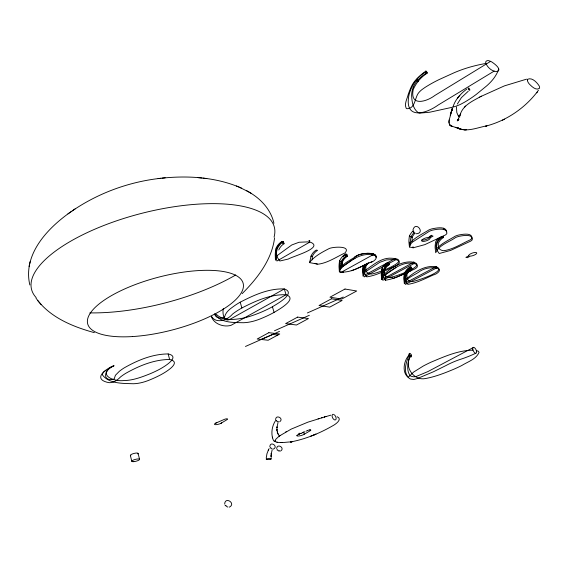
<?xml version="1.0" encoding="UTF-8"?>
<svg xmlns="http://www.w3.org/2000/svg" width="568" height="568" viewBox="0 0 568 568"><rect width="100%" height="100%" fill="white"/><g stroke="black" fill="none" stroke-linecap="round" stroke-linejoin="round"><path stroke-width="0.85" d="M456.438 106.94L456.814 112.592L458.206 115.723M275.615 419.724C275.523 413.937 284.426 418.403 279.697 421.811M277.944 422.862L276.914 427.782L276.992 426.859L276.964 430.253L277.546 432.83L279.534 436.416M383.024 275.487L383.798 270.127A11.907 9.777 -79 0 1 388.867 264.482M412.971 229.884C415.57 220.356 426 233.391 416.053 233.782M455.231 127.31L455.87 127.481L451.638 126.117L452.121 126.309C449.196 125.812 448.585 122.475 449.16 120.018M449.018 121.623L449.061 120.849M340.85 267.62L341.659 262.047A12.389 9.933 -79.1 0 1 346.835 256.154L346.224 254.201A14.576 11.687 -79.1 0 0 343.136 256.63M342.199 265.725L342.305 262.175A12.382 9.933 -79.1 0 1 347.481 256.282L346.87 254.329L345.585 254.073A14.583 11.687 -79.1 0 0 339.501 261.003L339.16 264.021A9.812 2.18 -84.3 0 0 339.025 266.839L339.38 271.873C350.442 273.428 360.361 266.697 370.194 262.501C374.127 261.962 379.956 256.338 373.112 255.011L373.183 253.868L371.28 253.463M266.229 458.064L266.946 453.754L268.416 449.941M414.959 232.972A3.621 1.562 -31.8 0 1 414.008 232.717A12.517 10.366 -76.4 0 0 410.962 237.005L409.443 246.988L413.149 247.797L424.829 244.638L445.255 235.053A7.675 2.535 -18.6 0 0 446.839 233.633C447.669 227.221 436.465 229.245 432.418 230.168A7.732 2.577 -18.6 0 0 429.365 231.261L412.751 241.925L411.076 243.445L409.443 246.988L408.91 241.968A9.904 2.655 -83.8 0 1 409.017 239.142L409.372 236.096A14.725 12.198 -76.4 0 1 413.135 230.885A3.5 2.89 -75.7 0 0 413.894 232.617M384.373 273.975L384.394 270.24A11.9 9.77 -79 0 1 389.463 264.596L388.86 262.714L387.667 262.48A14.022 11.502 -79 0 0 381.703 269.125L381.376 272.022A9.429 2.378 -84.3 0 0 381.263 274.727L381.703 279.591L382.335 274.614M274.585 237.864C271.809 259.938 257.361 278.377 242.131 293.67M70.972 211.765C47.861 227.818 22.543 254.294 29.848 284.966M363.08 265.54L362.746 268.494A9.599 2.293 -84.3 0 0 362.625 271.248L363.03 276.183L364.223 273.123L365.345 271.93L379.665 262.373L386.439 259.91L394.313 259.477A12.141 3.933 -17.8 0 1 397.16 260.059C402.96 262.104 395.86 266.477 393.035 267.095C384.543 270.971 376.172 275.523 366.786 276.872L364.912 274.216L363.875 271.483A9.528 9.478 42.3 0 1 363.676 268.671L364.315 265.774A14.25 11.58 -79.1 0 1 365.139 264.191M404.295 273.464L403.962 276.304A9.23 2.471 -84.3 0 0 403.862 278.959L404.352 283.723C406.844 277.006 415.03 275.231 420.178 271.071C425.134 268.075 431.204 267.13 436.884 268.018C443.232 269.637 436.394 274.479 433.235 274.99C424.992 278.668 416.876 282.999 407.824 284.355L406.021 281.799L405.019 279.172A9.166 9.109 47.2 0 1 404.821 276.467L405.431 273.684A13.703 11.388 -78.9 0 1 411.324 267.201L411.928 269.047A11.651 9.677 -78.9 0 0 406.915 274.557L406.979 278.469A4.111 3.884 -78 0 0 407.739 279.719L408.605 280.464A7.767 7.377 -58.8 0 0 412.276 281.636C416.649 280.897 448.869 270.538 435.72 266.619C423.927 265.142 413.121 272.817 404.927 280.265A7.803 0.504 -73.3 0 1 404.806 279.761L405.772 274.344A11.658 9.684 -78.9 0 1 410.792 268.82L411.928 269.047M339.827 262.636L339.714 263.382A16.316 13.099 -79 0 0 339.877 269.864M410.011 242.238L409.94 242.699A8.378 0.511 -73.2 0 0 410.082 243.168C414.867 237.232 422.578 233.995 428.918 229.926A7.732 2.584 -18.6 0 1 431.971 228.833C436.267 228.045 445.972 225.83 446.668 231.865M223.352 308.438C222.287 312.549 223.309 322.205 229.543 319.585L284.327 288.927C296.83 293.081 276.538 304.235 272.427 306.748A57.325 18.929 -15.6 0 1 267.585 309.276C260.229 312.854 252.547 315.801 244.616 317.846C235.486 319.606 223.394 321.438 216.216 314.246M382.186 275.452L382.172 275.537A7.973 0.391 -73.4 0 0 382.228 276.048C389.726 268.685 400.078 261.543 411.14 261.891C430.303 264.454 396.017 276.254 390.692 277.468A8.101 7.725 -58.5 0 1 386.119 276.296L385.246 275.515M382.498 275.508L382.314 275.892A8.144 0.398 -73.4 0 1 382.165 275.558L382.207 275.295M382.2 275.366L382.37 274.387M449.153 120.054L452.462 108.339L450.204 115.332M382.363 274.458L382.47 273.861M382.463 273.897L382.534 273.527M382.512 273.62L382.69 272.711M312.18 259.888L312.329 256.424A12.723 10.032 -79.2 0 1 317.576 250.36L316.213 250.09A12.737 10.039 -79.2 0 0 310.966 256.161C310.661 257.943 309.943 261.344 309.596 262.423C314.36 256.253 322.233 252.128 329.163 248.557C332.564 246.839 351.656 245.369 345.032 252.93C336.377 256.942 327.913 262.885 318.307 264.17A8.47 8.186 -56.6 0 1 314.984 263.318M382.669 272.796L382.832 271.958M382.818 272.022L383.201 270.013A11.914 9.777 -79 0 1 388.278 264.361L389.463 264.596M382.136 269.963L381.888 271.405A15.684 12.886 -78.8 0 0 382.399 278.973L382.846 280.287L414.278 263.41M382.889 271.653L382.96 271.263M340.623 263.95L341.013 261.926A12.397 9.933 -79.1 0 1 346.196 256.033L345.585 254.073M363.712 270.964L364.585 266.442A12.127 9.848 -79.1 0 1 365.835 264.241M340.473 264.724L340.374 265.206M363.612 271.476C362.945 274.259 364.386 270.219 365.48 270.205C372.842 265.32 379.999 258.674 389.265 258.17C416.245 258.468 378.522 273.151 371.444 274.046A8.073 7.725 -58.1 0 1 367.595 272.832L366.694 272.051A4.274 4.068 -78.4 0 1 365.891 270.751L365.82 266.683A12.113 9.848 -79.1 0 1 368.675 262.594M340.346 265.377L339.38 271.873L340.275 269.303M341.737 261.827L342.305 262.175L342.255 265.945M340.168 266.243L339.962 267.194M29.06 266.449L29.564 264.219M29.657 263.786L30.161 261.571M382.484 270.78L382.662 270.07M309.532 262.622L317.434 264.084M450.658 113.678L451.148 112.017M376.023 257.02C376.676 255.067 374.078 254.208 372.693 253.69L372.686 254.925L340.658 272.604L340.424 271.93M272.136 449.991L271.213 453.974L271.199 457.226M451.801 110.064L451.219 111.782M340.246 269.367L342.674 266.598L352.004 260.187M340.033 267.5L345.99 262.594L358.216 255.06L362.157 253.875L367.61 253.307L371.195 253.456L372.267 254.84L373.112 255.011M410.316 355.142C408.2 361.362 406.014 368.98 409.656 375.043A5.68 4.743 -85.1 0 0 411.154 376.279L413.845 376.825L416.38 376.414L427.91 371.579L473.676 347.346M375.98 257.119L375.583 255.202L373.183 253.868M339.82 268.089L339.998 267.606L339.792 268.16M453.008 106.812C455.344 99.457 460.747 93.542 466.846 89.034M460.698 113.536L460.08 115.006C462.586 105.655 472.093 101.274 479.875 97.014M324.328 417.047L324.754 416.933L307.913 422.159L291.206 429.103L279.151 436.139L275.998 439.064L274.805 441.173L275.352 440.931M413.27 87.209C415.854 80.791 421.435 76.197 427.136 72.597M384.11 275.437L382.981 276.602L381.703 279.591M458.766 119.294L457.233 120.899L458.688 119.351L457.552 120.53L460.307 114.473M459.682 115.922L459.91 115.403L459.278 116.845M409.592 354.148C406.503 361.312 402.35 371.579 408.932 378.054A8.243 6.859 -83.9 0 0 410.806 379.112L413.802 379.445L417.373 378.529L433.42 371.777L445.823 365.629A118.194 101.864 86.2 0 1 460.769 359.224A143.491 119.337 -74.8 0 0 475.672 353.282M457.354 104.05L461.415 97.611L468.245 91.256M268.266 450.246L269.14 448.621M280.478 451.106C285.619 448.23 277.106 442.763 276.644 448.592M275.175 421.179C271.639 426.923 270.723 434.648 273.613 440.825C278.49 443.913 285.271 442.025 290.859 441.918C305.47 439.107 319.557 433.356 332.429 425.943C335.035 424.694 343.079 419.191 337.165 416.727M538.436 90.255C525.869 107.593 506.45 120.906 485.64 126.16L486.911 125.847C477.574 127.431 467.109 132.458 457.858 128.134L463.069 129.703M536.767 92.861L537.427 91.874M411.381 355.17C403.01 364.791 412.702 380.865 425.084 378.607C435.038 376.868 444.531 373.112 453.825 369.228A57.9 14.718 -17.5 0 0 461.741 365.529C467.684 361.795 476.289 359.217 479.08 352.295L478.27 351.194L476.367 350.634M457.396 98.278L459.839 95.353M409.194 354.922C403.869 360.46 401.597 372.196 408.179 377.351L413.596 372.068L423.288 366.026A56.26 13.824 -17.8 0 1 431.048 362.171C444.346 356.597 458.198 350.321 472.853 350.193M465.618 106.038L464.645 106.976M341.595 267.478L340.644 268.43A3.919 1.299 -17.2 0 0 340.473 268.721M457.815 120.111L458.93 119.188M395.939 267.556L383.159 276.325A3.777 1.2 -17.7 0 0 382.974 276.602M342.121 267.045C350.882 260.563 360.574 252.724 372.267 254.84M384.65 275.011C393.773 268.636 404.963 259.64 416.692 264.425C420.157 268.181 411.246 270.105 409.272 271.568C401.54 275.082 393.858 279.03 385.331 280.251L382.875 276.311M279.648 435.77L280.052 435.478M106.017 370.3L103.802 371.898L102.666 373.488L102.517 375.043C109.312 384.018 123.142 383.35 133.416 383.748C139.707 383.57 145.77 381.703 151.486 379.183A54.954 16.635 -14.1 0 0 158.713 375.853C163.151 373.751 183.464 362.349 169.612 359.487C154.056 359.558 139.061 365.82 125.691 373.361A53.051 15.641 -14.6 0 0 120.53 376.946C116.958 380.588 112.4 383.996 106.947 382.221C92.385 378.267 106.919 368.078 113.941 365.785C96.709 374.362 112.783 381.731 123.604 380.581C132.933 380.503 141.78 377.081 150.328 373.673A52.242 15.989 -14.1 0 0 157.102 370.549C161.475 368.504 182.143 356.881 168.178 353.949C152.558 353.963 137.499 360.289 124.122 367.929A50.587 15.116 -14.6 0 0 119.365 371.295L115.403 375.292L114.175 379.026C101.707 382.477 103.837 368.795 113.941 365.785M229.358 507.153C236.501 503.589 224.971 496.006 224.665 504.079M72.257 210.884C98.456 192.964 129.22 181.746 160.765 178.288M67.947 213.873L75.082 208.925M425.624 72.001C419.88 75.636 414.271 80.18 411.388 86.499A24.055 5.403 -65.8 0 0 408.314 94.189C407.327 98.647 403.976 103.83 406.205 108.289A5.886 3.096 -48.3 0 0 407.235 108.729C414.761 108.509 414.817 99.208 417.714 94.16A20.349 8.229 -20.8 0 1 422.031 89.545L425.006 87.444A65.689 27.108 -20.3 0 1 439.014 79.619L454.258 72.69A54.208 22.166 -20.6 0 1 470.126 67.052A69.615 28.187 -20.5 0 1 485.924 63.46C491.334 75.565 508.325 73.023 491.767 61.94A27.349 10.11 59.8 0 0 489.446 60.932C487.635 59.881 484.681 61.131 485.924 63.46M353.367 259.306L355.085 258.206M309.496 431.155L310.277 430.679L309.979 429.642M490.589 61.387L434.861 95.467C426.327 101.949 409.62 106.713 413.234 89.488A31.879 25.723 -68.3 0 1 426.788 73.478L425.972 71.121A34.698 27.995 -68.3 0 0 409.052 94.664C403.834 119.244 424.402 114.885 438.184 105.03L494.146 71.106M220.924 423.345L227.136 419.567A2.272 0.582 -15.4 0 0 226.895 418.815A2.272 0.582 -15.4 0 0 223.913 419.575L215.705 423.132M308.971 431.474L304.249 434.229A4.146 0.98 -15.5 0 1 299.464 435.897A4.146 0.98 -15.5 0 1 296.872 435.471M354.673 256.878C359.721 253.626 365.977 252.866 371.841 253.513L372.686 254.925L372.267 253.605M214.938 313.99C220.512 323.22 234.037 322.482 243.587 322.731C250.105 322.475 256.409 320.622 262.359 318.03A55.501 18.091 -15.7 0 0 274.053 312.414C278.107 309.958 298.534 298.803 286.031 294.742C270.411 294.174 255.479 300.997 241.861 307.991A53.74 16.983 -16.1 0 0 232.539 314.118C227.669 320.018 216.358 324.285 211.53 316.468M502.36 120.288L504.405 119.159M285.782 431.921L286.293 431.637M214.569 314.033C215.414 318.151 221.605 319.45 224.594 316.916C225.922 311.25 231.361 307.977 235.812 304.846A55.401 17.707 -16.2 0 1 240.228 302.176C253.811 295.161 268.728 288.317 284.334 288.949L286.031 294.742L231.119 325.286C223.948 327.551 213.845 324.079 211.388 316.532M421.761 239.98A4.445 1.477 -18.4 0 0 427.058 239.071A4.445 1.477 -18.4 0 0 429.514 236.522L431.85 235.251M429.955 237.843L433.072 236.146L431.46 235.77L428.343 237.467A4.445 1.47 -18.4 0 0 421.846 240.122A4.445 1.47 -18.4 0 0 425.723 241.024A4.445 1.47 -18.4 0 0 429.955 237.843L429.514 236.522M413.859 262.132L384.515 278.079L383.556 277.965L383.024 276.211M436.096 266.697L408.484 281.323C404.231 284.703 405.68 276.438 406.347 274.45A11.651 9.684 -78.9 0 1 411.36 268.934M436.508 267.947L405.424 284.39L404.984 283.105A15.35 12.766 -78.7 0 1 404.451 275.7L404.863 273.577A13.71 11.388 -78.9 0 1 410.756 267.088M480.961 96.446L504.391 85.889L526.564 79.158M479.307 97.306L481.508 96.162M370.038 262.579L372.125 261.571M368.362 263.382L354.872 269.459M411.367 270.588L396.436 277.241M306.18 431.14L307.103 430.721A2.378 0.603 -17.5 0 1 307.48 430.544M304.945 431.701L302.851 432.624M307.402 312.954L343.249 297.014M274.465 330.775L309.347 315.297M245.461 346.459L279.506 331.385M261.088 339.444L272.81 334.445L277.823 335.042M301.047 433.398L300.543 433.512M296.965 435.393A4.146 0.93 -15.9 0 1 299.457 434.058L299.599 434.002M312.258 435.599L315.978 434.115L315.524 434.3M313.905 434.953L314.36 434.776M310.582 436.231L312.712 435.422M266.321 459.001L266.356 458.987A1.661 0.369 -15.7 0 1 266.953 458.823A5.375 1.207 -15.7 0 1 271.49 458.93L270.347 459.306M354.006 269.8L351.933 270.524A3.891 1.278 -17.3 0 1 351.237 270.716M395.598 277.567L393.596 278.263A3.749 1.179 -17.8 0 1 392.921 278.448M330.846 415.158L324.363 417.04M273.329 449.132C279.002 446.618 270.119 440.406 269.828 446.711M300.841 433.42L300.941 433.384A4.146 1.086 -17 0 0 303.489 432.191M392.524 277.191L389.896 277.475A7.938 7.569 -58.5 0 1 386.126 276.282A4.97 4.714 -78.3 0 1 385.303 275.579A4.232 4.011 -78.2 0 1 384.6 274.557M290.475 441.968L291.384 441.847M162.114 178.146C187.831 175.505 214.668 177.102 238.801 186.978M158.11 178.579L165.203 177.805M282.566 442.429L280.954 442.429M276.872 442.188L277.361 442.238M198.04 177.628L201.604 178.018M202.961 178.153L206.773 178.572M339.983 261.095L339.501 261.003L342.305 262.175M310.966 256.161L312.329 256.424M284.064 243.729L282.63 243.438L282.019 241.379L283.453 241.663L284.064 243.729A13.099 10.139 -79.3 0 0 278.746 249.984M346.196 256.033L347.481 256.282M404.544 272.952A13.717 11.396 -78.9 0 1 410.188 266.974L411.324 267.201M308.885 240.598L309.837 240.796M409.826 236.203L409.372 236.096L412.176 237.282A12.503 10.366 -76.4 0 1 414.981 233.235M460.967 129.348L461.379 129.447M443.608 237.438L442.458 237.161A12.198 10.245 -76.1 0 0 437.147 242.997L436.203 248.592A8.165 0.646 -73.2 0 0 436.416 249.032C441.322 243.331 448.841 240.172 455.153 236.224A7.54 2.45 -18.8 0 1 458.142 235.166C461.947 234.264 472.924 232.291 471.823 238.475A7.49 2.407 -18.9 0 1 470.24 239.845C461.656 243.665 453.285 249.359 443.856 250.687A8.122 7.682 -62.5 0 1 440.037 249.451L439.149 248.67A4.295 4.033 -80.9 0 1 438.361 247.357L438.304 243.267A12.184 10.238 -76.1 0 1 443.608 237.438L443.175 236.16M94.387 332.656C72.505 326.65 49.551 317.271 35.997 298.115M455.479 127.374L458.93 128.624L458.234 128.318M460.598 129.263L457.638 127.949L459.405 128.844L457.936 128.148L458.71 128.553M456.125 127.566L455.749 127.452L456.409 127.658M239.298 187.199L248.791 191.941M236.451 185.984L241.698 188.214M266.392 459.271L266.371 459.263A8.392 1.889 -15.8 0 0 270.219 459.377M459.91 116.901L458.752 116.27M459.058 128.716L457.993 128.162L458.305 128.347M276.105 420.647L275.814 420.405L276.169 420.973M225.155 505.179L225.347 505.839M411.48 236.884L412.176 237.282L412.148 241.201M249.203 192.19C260.953 198.892 271 209.777 273.925 223.281M246.675 190.699L251.354 193.454M383.088 269.459L384.394 270.24L384.465 274.238M381.703 269.125L383.201 270.013M270.198 447.612L270.375 448.045M276.957 449.657L277.205 450.133M458.298 115.815L458.66 116.17M37.595 300.387L39.213 302.325M39.462 302.616L41.059 304.519M412.588 247.123L413.149 247.797L413.142 246.874M342.745 271.916L343.299 272.583L343.299 271.674M279.165 435.954L279.477 436.359M277.887 433.64L278.292 434.485M443.565 228.222L444.013 229.55M436.465 266.775L436.884 268.018M435.72 266.619L436.132 267.869M414.25 262.217L414.668 263.488M413.469 262.054L413.887 263.332M410.188 266.974L410.792 268.82M387.667 262.48L388.278 264.361M309.361 240.697L309.787 242.096L276.943 261.017L276.502 259.576A17.267 13.369 -79.2 0 1 276.027 251.276L276.481 248.883A15.421 11.928 -79.3 0 1 282.736 241.521L283.347 243.587M272.427 306.748L274.067 312.414M303.639 432.092L304.249 434.229M299.187 433.121L299.457 434.066M240.228 302.176L241.861 307.991M382.647 275.636L382.47 274.955A9.365 9.308 44.8 0 1 382.243 272.889M168.178 353.949L169.612 359.487M138.095 453.392L139.55 459.292M130.363 455.437L131.804 461.344M272.342 437.154L272.484 437.821M449.018 122.347L449.075 123M385.303 275.579L385.331 280.251M413.816 231.133A3.365 1.434 -30.7 0 1 413.142 230.878M413.504 232.007A14.704 12.191 -76.4 0 1 413.781 231.716M438.219 238.099A14.349 12.056 -76.1 0 0 435.571 242.11L435.223 245.078A9.649 2.769 -83.8 0 0 435.131 247.84L435.72 252.739C439.227 244.808 448.983 242.245 455.6 237.523A7.547 2.442 -18.8 0 1 458.582 236.465C462.38 235.564 473.364 233.576 472.264 239.76A7.49 2.407 -18.9 0 1 470.68 241.13L450.601 250.424L439.234 253.505L437.346 250.843L436.302 248.102A9.571 9.493 44.7 0 1 436.096 245.277L436.728 242.38A14.335 12.049 -76.1 0 1 441.542 236.416M345.493 255.224A14.562 11.687 -79.1 0 1 346.87 254.329M283.453 241.663A15.414 11.928 -79.3 0 0 277.205 249.025L276.502 252.149A10.295 10.259 20.2 0 0 276.701 255.188L277.816 258.142L279.839 261.01L288.288 259.043C292.279 256.495 323.05 248.117 311.257 242.543A13.107 4.622 -16.7 0 0 307.92 241.869L299.052 242.259L291.803 244.95L277.291 255.486L276.24 256.807L275.445 260.208L275.246 254.911A10.38 1.846 -84.3 0 1 275.416 251.944L275.764 248.749A15.435 11.935 -79.3 0 1 282.019 241.379M384.692 266.342A14.001 11.495 -79 0 1 385.054 265.888M387.951 263.261A14.001 11.495 -79 0 1 388.86 262.714M382.3 269.239A14.008 11.502 -79 0 1 382.555 268.707M385.629 264.518A14.008 11.502 -79 0 1 388.264 262.594M130.86 455.728A4.004 0.994 -14.4 0 1 134.012 453.434A4.004 0.994 -14.4 0 1 137.79 453.967M363.953 265.121A14.257 11.587 -79.1 0 0 363.697 265.661L363.279 267.869A15.968 12.979 -78.9 0 0 363.783 275.565L364.23 276.893L395.931 259.668L395.513 258.369L367.354 273.698C362.98 277.212 364.55 268.586 365.203 266.562A12.12 9.848 -79.1 0 1 367.382 263.183M498.711 68.948A71.937 30.388 -20.2 0 1 494.55 77.276A55.309 23.196 -20.5 0 1 486.698 85.86L476.396 94.302A67.62 28.038 -20.5 0 1 464.283 102.354L460.882 104.171A20.015 8.47 -20 0 1 452.802 107.16L429.628 112.237L419.674 113.117A5.765 5.304 62.6 0 1 417.878 112.4C412.886 108.481 411.828 101.381 411.63 95.403A23.629 23.153 -48.7 0 1 413.263 87.209M279.158 451.07A2.052 0.646 56 0 1 277.603 449.835M279.406 450.623A1.903 1.101 63.2 0 1 279.271 450.956M225.759 505.421A2.613 1.597 -66.2 0 1 225.61 505.392M227.938 506.968A2.641 0.959 56.5 0 1 225.844 505.47M221.697 422.876A3.962 1.015 -15.3 0 1 215.499 424.665A3.962 1.015 -15.3 0 1 216.784 422.663M334.268 414.754A3.067 1.647 63 0 1 335.894 419.511A3.067 1.647 63 0 1 332.507 417.608A3.067 1.647 63 0 1 333.636 414.399M278.114 421.939A2.045 0.625 55.6 0 1 276.573 420.689M278.32 421.676A1.889 1.086 62.4 0 1 278.235 421.839M307.466 430.551A2.378 0.589 -17.2 0 1 310.298 429.877A2.378 0.589 -17.2 0 1 310.341 430.636M300.536 433.483A4.146 1.001 -16.5 0 1 298.534 433.945M272.328 448.983A2.045 0.646 55.9 0 1 270.773 447.754M266.42 459.2A1.626 0.362 -15.8 0 1 266.207 459.143M36.103 297.533A125.315 46.299 -14.4 0 1 142.532 213.128A125.315 46.299 -14.4 0 1 274.067 237.076M235.72 274.969A125.315 46.299 -14.4 0 1 89.829 312.883M527.402 80.067L527.495 80.876A2.251 0.795 60 0 0 527.757 81.614L528.297 82.637A4.445 1.576 60 0 0 529.142 83.844C531.478 86.293 536.128 90.994 539.515 88.274A4.352 1.526 60.1 0 0 539.572 87.273L539.43 86.62A2.229 0.781 60.1 0 0 539.139 85.874C536.952 82.41 532.024 77.134 527.622 79.264A6.099 2.158 60 0 0 527.438 79.747L527.402 80.067M339.735 268.202L339.927 267.336L339.742 268.181M271.121 455.117L271.113 455.536L271.121 455.117M271.277 453.512L271.227 453.917L271.277 453.512M452.348 108.573L451.716 110.313L452.362 108.566M452.398 108.481L451.73 110.27L452.398 108.481M458.568 96.816L457.354 98.314L458.553 96.83M345.003 289.034L329.958 297.199L341.723 299.059L356.697 290.993L345.003 289.034M268.856 332.692L257.19 339.004L268.146 340.246L279.768 333.991L268.856 332.692M297.639 317.1L285.626 323.611L296.475 325.01L308.445 318.577L297.639 317.1M331.449 298.796L319.024 305.527L329.738 307.125L342.121 300.465L331.449 298.796M468.863 255.799L465.874 257.375L467.329 257.702L470.318 256.125A4.217 1.313 -18.8 0 0 476.524 253.626A4.217 1.313 -18.8 0 0 473.002 252.845A4.217 1.313 -18.8 0 0 468.863 255.799M318.996 418.517L318.094 418.793L318.946 418.538M322.574 417.515L321.729 417.75L322.574 417.515M326.444 416.493L326.089 416.578L326.444 416.493M292.137 441.741L290.859 441.918L292.137 441.741M466.292 129.795L463.978 129.781L466.292 129.795M457.687 128.07L456.984 127.821L457.687 128.091M451.347 126.004L450.857 125.784L451.425 126.061M450.715 125.706L450.218 125.372L450.715 125.706M450.168 125.322L449.444 124.342L450.168 125.322M277.567 432.809L277.283 431.928L277.546 432.83M276.964 430.217L276.879 429.337L276.964 430.253M271.156 456.793L271.121 456.36L271.149 456.814M133.785 461.656A4.004 0.98 -14.4 0 0 139.565 459.363A4.004 0.98 -14.4 0 0 133.679 459.931A4.004 0.98 -14.4 0 0 133.785 461.656M468.316 88.807A1.321 0.511 59.5 0 0 469.7 90.291A1.321 0.511 59.5 0 0 469.076 88.359A1.321 0.511 59.5 0 0 468.316 88.807M425.588 71.888A1.384 0.554 58.9 0 0 427.065 73.499A1.384 0.554 58.9 0 0 426.483 71.511A1.384 0.554 58.9 0 0 425.588 71.888M416.656 80.116A1.377 0.561 58.9 0 0 418.133 81.707A1.377 0.561 58.9 0 0 417.558 79.719A1.377 0.561 58.9 0 0 416.656 80.116M409.116 354.567A1.974 0.966 63.4 0 0 411.168 356.924A1.974 0.966 63.4 0 0 410.671 353.942A1.974 0.966 63.4 0 0 409.116 354.567M472.803 349.412A3.245 1.477 63.6 0 0 476.105 353.218A3.245 1.477 63.6 0 0 475.104 348.305A3.245 1.477 63.6 0 0 472.803 349.412M132.507 336.561A80.329 27.278 -14.6 0 0 243.139 283.283A80.329 27.278 -14.6 0 0 120.586 290.844A80.329 27.278 -14.6 0 0 132.507 336.561"/></g></svg>
